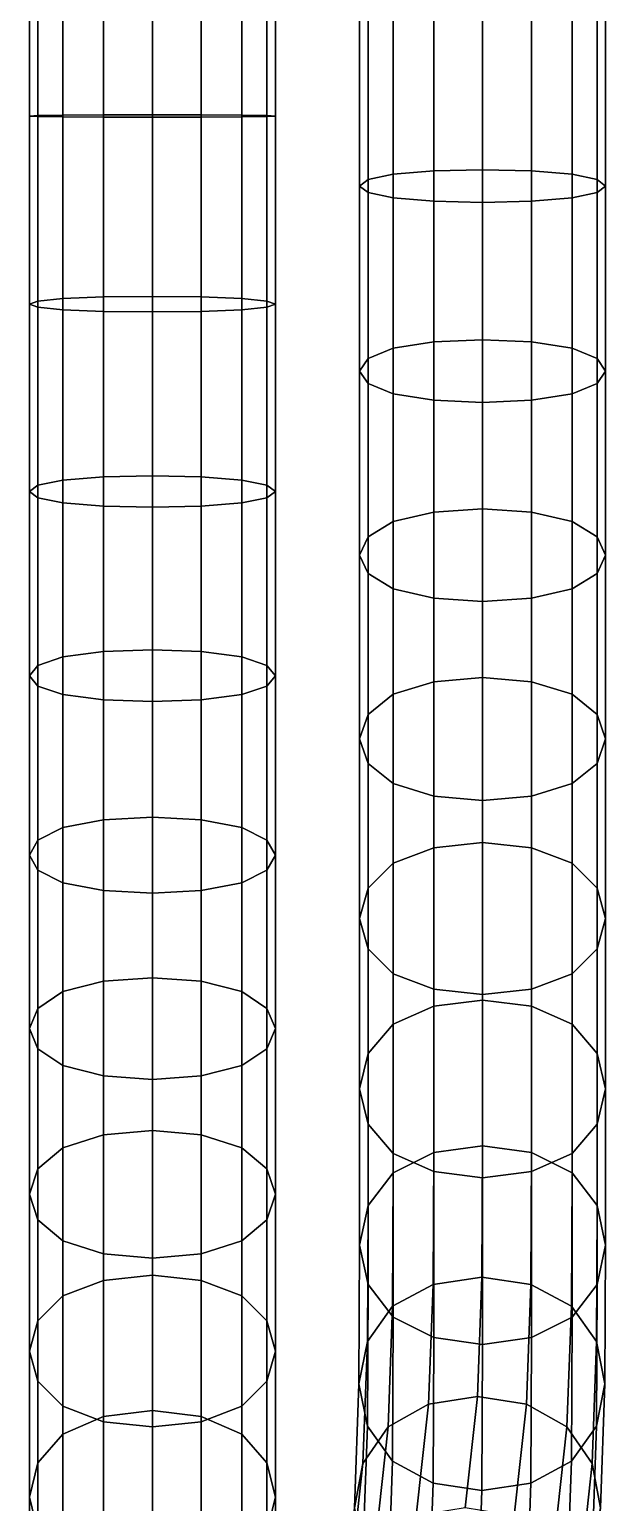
# Model space of a CAD drawing. Extents: x -69847 to 69397, y -182924 to 65597.
# Drawn here: x -3713 to 6756, y 12077 to 38837 of the extents above; entities that cross this region are included whole.
import ezdxf

# ---------------------------------------------------------------- set-up
doc = ezdxf.new("R2010")
doc.units = 0

msp = doc.modelspace()

# ---------------------------------------------------------------- linework, layer by layer
for points in [[(-3560.828125, 37255.003906, 46507.363281), (-3713.171875, 37264.28125, 45635.171875), (-3713.171875, 40650.074219, 45577.089844), (-3560.828125, 40684.742188, 46447.65625)], [(-3103.796875, 37247.316406, 47230.039063), (-3560.828125, 37255.003906, 46507.363281), (-3560.828125, 40684.742188, 46447.65625), (-3103.796875, 40713.464844, 47168.984375)], [(-2367.46875, 37242.546875, 47678.59375), (-3103.796875, 37247.316406, 47230.039063), (-3103.796875, 40713.464844, 47168.984375), (-2367.46875, 40731.292969, 47616.707031)], [(-1478.796875, 37240.957031, 47828.113281), (-2367.46875, 37242.546875, 47678.59375), (-2367.46875, 40731.292969, 47616.707031), (-1478.796875, 40737.234375, 47765.945313)], [(-590.125, 37242.546875, 47678.59375), (-1478.796875, 37240.957031, 47828.113281), (-1478.796875, 40737.234375, 47765.945313), (-590.125, 40731.292969, 47616.707031)], [(146.203125, 37247.316406, 47230.039063), (-590.125, 37242.546875, 47678.59375), (-590.125, 40731.292969, 47616.707031), (146.203125, 40713.464844, 47168.984375)], [(603.234375, 40684.742188, 46447.65625), (603.234375, 37255.003906, 46507.367188), (146.203125, 37247.316406, 47230.039063), (146.203125, 40713.464844, 47168.984375)], [(755.578125, 40650.078125, 45577.089844), (755.578125, 37264.28125, 45635.171875), (603.234375, 37255.003906, 46507.367188), (603.234375, 40684.742188, 46447.65625)], [(-3713.171875, 37264.28125, 45635.171875), (-3560.828125, 37273.558594, 44762.980469), (-3560.828125, 40615.410156, 44706.523438), (-3713.171875, 40650.074219, 45577.089844)], [(-3560.828125, 37273.558594, 44762.980469), (-3103.796875, 37281.242188, 44040.304688), (-3103.796875, 40586.691406, 43985.195313), (-3560.828125, 40615.410156, 44706.523438)], [(-3103.796875, 40586.691406, 43985.195313), (-3103.796875, 37281.242188, 44040.304688), (-2367.46875, 37286.015625, 43591.75), (-2367.46875, 40568.863281, 43537.472656)], [(-2367.46875, 40568.863281, 43537.472656), (-2367.46875, 37286.015625, 43591.75), (-1478.796875, 37287.605469, 43442.230469), (-1478.796875, 40562.917969, 43388.234375)], [(-1478.796875, 40562.917969, 43388.234375), (-1478.796875, 37287.605469, 43442.230469), (-590.125, 37286.015625, 43591.75), (-590.125, 40568.863281, 43537.472656)], [(-590.125, 40568.863281, 43537.472656), (-590.125, 37286.015625, 43591.75), (146.203125, 37281.242188, 44040.304688), (146.203125, 40586.691406, 43985.195313)], [(146.203125, 40586.691406, 43985.195313), (146.203125, 37281.242188, 44040.304688), (603.234375, 37273.558594, 44762.980469), (603.234375, 40615.414063, 44706.523438)], [(603.234375, 40615.414063, 44706.523438), (603.234375, 37273.558594, 44762.980469), (755.578125, 37264.28125, 45635.171875), (755.578125, 40650.078125, 45577.089844)], [(2286.828125, 35991.121094, 257.730133), (2286.828125, 39395.015625, 487.006866), (2439.171875, 39401.644531, 1323.910645), (2439.171875, 36108.417969, 1088.233276)], [(2439.171875, 35873.828125, -572.772949), (2439.171875, 39388.386719, -349.896881), (2286.828125, 39395.015625, 487.006866), (2286.828125, 35991.121094, 257.730133)], [(2439.171875, 36108.417969, 1088.233276), (2439.171875, 39401.644531, 1323.910645), (2896.203125, 39407.136719, 2017.345215), (2896.203125, 36205.601563, 1776.364502)], [(2896.203125, 35776.640625, -1260.904175), (2896.203125, 39382.890625, -1043.331421), (2439.171875, 39388.386719, -349.896881), (2439.171875, 35873.828125, -572.772949)], [(2896.203125, 36205.601563, 1776.364502), (2896.203125, 39407.136719, 2017.345215), (3632.53125, 39410.546875, 2447.75293), (3632.53125, 36265.925781, 2203.480469)], [(3632.53125, 39379.484375, -1473.739136), (2896.203125, 39382.890625, -1043.331421), (2896.203125, 35776.640625, -1260.904175), (3632.53125, 35716.320313, -1688.02002)], [(3632.53125, 36265.925781, 2203.480469), (3632.53125, 39410.546875, 2447.75293), (4521.203125, 39411.683594, 2591.222168), (4521.203125, 36286.03125, 2345.852295)], [(4521.203125, 39378.347656, -1617.208374), (3632.53125, 39379.484375, -1473.739136), (3632.53125, 35716.320313, -1688.02002), (4521.203125, 35696.210938, -1830.39209)], [(4521.203125, 36286.03125, 2345.852295), (4521.203125, 39411.683594, 2591.222168), (5409.875, 39410.546875, 2447.75293), (5409.875, 36265.925781, 2203.480469)], [(5409.875, 39379.484375, -1473.739136), (4521.203125, 39378.347656, -1617.208374), (4521.203125, 35696.210938, -1830.39209), (5409.875, 35716.320313, -1688.02002)], [(5409.875, 36265.925781, 2203.480469), (5409.875, 39410.546875, 2447.75293), (6146.203125, 39407.136719, 2017.345215), (6146.203125, 36205.601563, 1776.364502)], [(6146.203125, 39382.890625, -1043.331421), (5409.875, 39379.484375, -1473.739136), (5409.875, 35716.320313, -1688.02002), (6146.203125, 35776.640625, -1260.904175)], [(6146.203125, 39407.136719, 2017.345215), (6603.234375, 39401.644531, 1323.910645), (6603.234375, 36108.417969, 1088.233276), (6146.203125, 36205.601563, 1776.364502)], [(6603.234375, 39388.386719, -349.896881), (6146.203125, 39382.890625, -1043.331421), (6146.203125, 35776.640625, -1260.904175), (6603.234375, 35873.828125, -572.772949)], [(6603.234375, 39401.644531, 1323.910645), (6755.578125, 39395.015625, 487.006897), (6755.578125, 35991.121094, 257.730164), (6603.234375, 36108.417969, 1088.233276)], [(6755.578125, 39395.015625, 487.006897), (6603.234375, 39388.386719, -349.896881), (6603.234375, 35873.828125, -572.772949), (6755.578125, 35991.121094, 257.730164)], [(-3713.171875, 33846.628906, 45292.460938), (-3560.828125, 33902.289063, 44425.746094), (-3560.828125, 37273.558594, 44762.980469), (-3713.171875, 37264.28125, 45635.171875)], [(-3560.828125, 33790.972656, 46159.171875), (-3713.171875, 33846.628906, 45292.460938), (-3713.171875, 37264.28125, 45635.171875), (-3560.828125, 37255.003906, 46507.363281)], [(-3560.828125, 33902.289063, 44425.746094), (-3103.796875, 33948.40625, 43707.613281), (-3103.796875, 37281.242188, 44040.304688), (-3560.828125, 37273.558594, 44762.980469)], [(-3103.796875, 33744.855469, 46877.308594), (-3560.828125, 33790.972656, 46159.171875), (-3560.828125, 37255.003906, 46507.363281), (-3103.796875, 37247.316406, 47230.039063)], [(-3103.796875, 37281.242188, 44040.304688), (-3103.796875, 33948.40625, 43707.613281), (-2367.46875, 33977.03125, 43261.878906), (-2367.46875, 37286.015625, 43591.75)], [(-2367.46875, 33716.230469, 47323.046875), (-3103.796875, 33744.855469, 46877.308594), (-3103.796875, 37247.316406, 47230.039063), (-2367.46875, 37242.546875, 47678.59375)], [(-2367.46875, 37286.015625, 43591.75), (-2367.46875, 33977.03125, 43261.878906), (-1478.796875, 33986.570313, 43113.296875), (-1478.796875, 37287.605469, 43442.230469)], [(-1478.796875, 33706.6875, 47471.625), (-2367.46875, 33716.230469, 47323.046875), (-2367.46875, 37242.546875, 47678.59375), (-1478.796875, 37240.957031, 47828.113281)], [(-1478.796875, 37287.605469, 43442.230469), (-1478.796875, 33986.570313, 43113.296875), (-590.125, 33977.03125, 43261.878906), (-590.125, 37286.015625, 43591.75)], [(-590.125, 33716.230469, 47323.046875), (-1478.796875, 33706.6875, 47471.625), (-1478.796875, 37240.957031, 47828.113281), (-590.125, 37242.546875, 47678.59375)], [(-590.125, 37286.015625, 43591.75), (-590.125, 33977.03125, 43261.878906), (146.203125, 33948.40625, 43707.617188), (146.203125, 37281.242188, 44040.304688)], [(146.203125, 33744.851563, 46877.3125), (-590.125, 33716.230469, 47323.046875), (-590.125, 37242.546875, 47678.59375), (146.203125, 37247.316406, 47230.039063)], [(146.203125, 37281.242188, 44040.304688), (146.203125, 33948.40625, 43707.617188), (603.234375, 33902.289063, 44425.75), (603.234375, 37273.558594, 44762.980469)], [(603.234375, 37255.003906, 46507.367188), (603.234375, 33790.96875, 46159.175781), (146.203125, 33744.851563, 46877.3125), (146.203125, 37247.316406, 47230.039063)], [(603.234375, 37273.558594, 44762.980469), (603.234375, 33902.289063, 44425.75), (755.578125, 33846.628906, 45292.464844), (755.578125, 37264.28125, 45635.171875)], [(755.578125, 37264.28125, 45635.171875), (755.578125, 33846.628906, 45292.464844), (603.234375, 33790.96875, 46159.175781), (603.234375, 37255.003906, 46507.367188)], [(2439.171875, 32857.195313, 1304.912598), (2439.171875, 36108.417969, 1088.233276), (2896.203125, 36205.601563, 1776.364502), (2896.203125, 33044.402344, 1970.715576)], [(2896.203125, 33044.402344, 1970.715576), (2896.203125, 36205.601563, 1776.364502), (3632.53125, 36265.925781, 2203.480469), (3632.53125, 33160.59375, 2383.972656)], [(3632.53125, 33160.59375, 2383.972656), (3632.53125, 36265.925781, 2203.480469), (4521.203125, 36286.03125, 2345.852295), (4521.203125, 33199.328125, 2521.725098)], [(4521.203125, 33199.328125, 2521.725098), (4521.203125, 36286.03125, 2345.852295), (5409.875, 36265.925781, 2203.480469), (5409.875, 33160.59375, 2383.972656)], [(5409.875, 33160.59375, 2383.972656), (5409.875, 36265.925781, 2203.480469), (6146.203125, 36205.601563, 1776.364502), (6146.203125, 33044.402344, 1970.715576)], [(6146.203125, 36205.601563, 1776.364502), (6603.234375, 36108.417969, 1088.233276), (6603.234375, 32857.199219, 1304.912598), (6146.203125, 33044.402344, 1970.715576)], [(2286.828125, 32631.261719, 501.357239), (2286.828125, 35991.121094, 257.730133), (2439.171875, 36108.417969, 1088.233276), (2439.171875, 32857.195313, 1304.912598)], [(2439.171875, 32405.328125, -302.19809), (2439.171875, 35873.828125, -572.772949), (2286.828125, 35991.121094, 257.730133), (2286.828125, 32631.261719, 501.357239)], [(2896.203125, 32218.125, -968.001099), (2896.203125, 35776.640625, -1260.904175), (2439.171875, 35873.828125, -572.772949), (2439.171875, 32405.328125, -302.19809)], [(6603.234375, 35873.828125, -572.772949), (6146.203125, 35776.640625, -1260.904175), (6146.203125, 32218.125, -968.001099), (6603.234375, 32405.328125, -302.19809)], [(6603.234375, 36108.417969, 1088.233276), (6755.578125, 35991.121094, 257.730164), (6755.578125, 32631.265625, 501.357239), (6603.234375, 32857.199219, 1304.912598)], [(6755.578125, 35991.121094, 257.730164), (6603.234375, 35873.828125, -572.772949), (6603.234375, 32405.328125, -302.19809), (6755.578125, 32631.265625, 501.357239)], [(3632.53125, 35716.320313, -1688.02002), (2896.203125, 35776.640625, -1260.904175), (2896.203125, 32218.125, -968.001099), (3632.53125, 32101.933594, -1381.258179)], [(4521.203125, 35696.210938, -1830.39209), (3632.53125, 35716.320313, -1688.02002), (3632.53125, 32101.933594, -1381.258179), (4521.203125, 32063.199219, -1519.010498)], [(5409.875, 35716.320313, -1688.02002), (4521.203125, 35696.210938, -1830.39209), (4521.203125, 32063.199219, -1519.010498), (5409.875, 32101.933594, -1381.258179)], [(6146.203125, 35776.640625, -1260.904175), (5409.875, 35716.320313, -1688.02002), (5409.875, 32101.933594, -1381.258179), (6146.203125, 32218.125, -968.001099)], [(-2367.46875, 33977.03125, 43261.878906), (-2367.46875, 30707.738281, 42475.636719), (-1478.796875, 30727.101563, 42329.347656), (-1478.796875, 33986.570313, 43113.296875)], [(-1478.796875, 33986.570313, 43113.296875), (-1478.796875, 30727.101563, 42329.347656), (-590.125, 30707.738281, 42475.636719), (-590.125, 33977.03125, 43261.878906)], [(-3713.171875, 30443.123047, 44474.90625), (-3560.828125, 30556.068359, 43621.558594), (-3560.828125, 33902.289063, 44425.746094), (-3713.171875, 33846.628906, 45292.460938)], [(-3560.828125, 30330.177734, 45328.253906), (-3713.171875, 30443.123047, 44474.90625), (-3713.171875, 33846.628906, 45292.460938), (-3560.828125, 33790.972656, 46159.171875)], [(-3560.828125, 30556.068359, 43621.558594), (-3103.796875, 30649.652344, 42914.5), (-3103.796875, 33948.40625, 43707.613281), (-3560.828125, 33902.289063, 44425.746094)], [(-3103.796875, 30236.59375, 46035.316406), (-3560.828125, 30330.177734, 45328.253906), (-3560.828125, 33790.972656, 46159.171875), (-3103.796875, 33744.855469, 46877.308594)], [(-3103.796875, 33948.40625, 43707.613281), (-3103.796875, 30649.652344, 42914.5), (-2367.46875, 30707.738281, 42475.636719), (-2367.46875, 33977.03125, 43261.878906)], [(-2367.46875, 30178.505859, 46474.183594), (-3103.796875, 30236.59375, 46035.316406), (-3103.796875, 33744.855469, 46877.308594), (-2367.46875, 33716.230469, 47323.046875)], [(-590.125, 33977.03125, 43261.878906), (-590.125, 30707.738281, 42475.636719), (146.203125, 30649.652344, 42914.5), (146.203125, 33948.40625, 43707.617188)], [(146.203125, 30236.591797, 46035.320313), (-590.125, 30178.505859, 46474.183594), (-590.125, 33716.230469, 47323.046875), (146.203125, 33744.851563, 46877.3125)], [(146.203125, 33948.40625, 43707.617188), (146.203125, 30649.652344, 42914.5), (603.234375, 30556.068359, 43621.5625), (603.234375, 33902.289063, 44425.75)], [(603.234375, 33790.96875, 46159.175781), (603.234375, 30330.175781, 45328.257813), (146.203125, 30236.591797, 46035.320313), (146.203125, 33744.851563, 46877.3125)], [(603.234375, 33902.289063, 44425.75), (603.234375, 30556.068359, 43621.5625), (755.578125, 30443.121094, 44474.910156), (755.578125, 33846.628906, 45292.464844)], [(755.578125, 33846.628906, 45292.464844), (755.578125, 30443.121094, 44474.910156), (603.234375, 30330.175781, 45328.257813), (603.234375, 33790.96875, 46159.175781)], [(-1478.796875, 30159.144531, 46620.472656), (-2367.46875, 30178.505859, 46474.183594), (-2367.46875, 33716.230469, 47323.046875), (-1478.796875, 33706.6875, 47471.625)], [(-590.125, 30178.505859, 46474.183594), (-1478.796875, 30159.144531, 46620.472656), (-1478.796875, 33706.6875, 47471.625), (-590.125, 33716.230469, 47323.046875)], [(3632.53125, 30070.541016, 2976.486328), (3632.53125, 33160.59375, 2383.972656), (4521.203125, 33199.328125, 2521.725098), (4521.203125, 30127.898438, 3105.94751)], [(4521.203125, 30127.898438, 3105.94751), (4521.203125, 33199.328125, 2521.725098), (5409.875, 33160.59375, 2383.972656), (5409.875, 30070.541016, 2976.486328)], [(2439.171875, 29621.242188, 1962.373047), (2439.171875, 32857.195313, 1304.912598), (2896.203125, 33044.402344, 1970.715576), (2896.203125, 29898.46875, 2588.102539)], [(2896.203125, 29898.46875, 2588.102539), (2896.203125, 33044.402344, 1970.715576), (3632.53125, 33160.59375, 2383.972656), (3632.53125, 30070.541016, 2976.486328)], [(5409.875, 30070.541016, 2976.486328), (5409.875, 33160.59375, 2383.972656), (6146.203125, 33044.402344, 1970.715576), (6146.203125, 29898.46875, 2588.102539)], [(6146.203125, 33044.402344, 1970.715576), (6603.234375, 32857.199219, 1304.912598), (6603.234375, 29621.242188, 1962.373047), (6146.203125, 29898.46875, 2588.102539)], [(2286.828125, 29286.65625, 1207.182373), (2286.828125, 32631.261719, 501.357239), (2439.171875, 32857.195313, 1304.912598), (2439.171875, 29621.242188, 1962.373047)], [(6603.234375, 32857.199219, 1304.912598), (6755.578125, 32631.265625, 501.357239), (6755.578125, 29286.65625, 1207.182373), (6603.234375, 29621.242188, 1962.373047)], [(2439.171875, 28952.070313, 451.991638), (2439.171875, 32405.328125, -302.19809), (2286.828125, 32631.261719, 501.357239), (2286.828125, 29286.65625, 1207.182373)], [(2896.203125, 28674.84375, -173.737762), (2896.203125, 32218.125, -968.001099), (2439.171875, 32405.328125, -302.19809), (2439.171875, 28952.070313, 451.991638)], [(6603.234375, 32405.328125, -302.19809), (6146.203125, 32218.125, -968.001099), (6146.203125, 28674.84375, -173.737762), (6603.234375, 28952.070313, 451.991638)], [(6755.578125, 32631.265625, 501.357239), (6603.234375, 32405.328125, -302.19809), (6603.234375, 28952.070313, 451.991638), (6755.578125, 29286.65625, 1207.182373)], [(3632.53125, 32101.933594, -1381.258179), (2896.203125, 32218.125, -968.001099), (2896.203125, 28674.84375, -173.737762), (3632.53125, 28502.771484, -562.121582)], [(6146.203125, 32218.125, -968.001099), (5409.875, 32101.933594, -1381.258179), (5409.875, 28502.771484, -562.121582), (6146.203125, 28674.84375, -173.737762)], [(4521.203125, 32063.199219, -1519.010498), (3632.53125, 32101.933594, -1381.258179), (3632.53125, 28502.771484, -562.121582), (4521.203125, 28445.414063, -691.582825)], [(5409.875, 32101.933594, -1381.258179), (4521.203125, 32063.199219, -1519.010498), (4521.203125, 28445.414063, -691.582825), (5409.875, 28502.771484, -562.121582)], [(-3713.171875, 30443.123047, 44474.90625), (-3713.171875, 27096.404297, 43140.5), (-3560.828125, 27283.515625, 42309.246094), (-3560.828125, 30556.068359, 43621.558594)], [(-3560.828125, 30556.068359, 43621.558594), (-3560.828125, 27283.515625, 42309.246094), (-3103.796875, 27438.550781, 41620.492188), (-3103.796875, 30649.652344, 42914.5)], [(-3103.796875, 30649.652344, 42914.5), (-3103.796875, 27438.550781, 41620.492188), (-2367.46875, 27534.78125, 41192.988281), (-2367.46875, 30707.738281, 42475.636719)], [(-2367.46875, 30707.738281, 42475.636719), (-2367.46875, 27534.78125, 41192.988281), (-1478.796875, 27566.857422, 41050.488281), (-1478.796875, 30727.101563, 42329.347656)], [(-1478.796875, 30727.101563, 42329.347656), (-1478.796875, 27566.857422, 41050.488281), (-590.125, 27534.78125, 41192.988281), (-590.125, 30707.738281, 42475.636719)], [(-590.125, 30707.738281, 42475.636719), (-590.125, 27534.78125, 41192.988281), (146.203125, 27438.550781, 41620.492188), (146.203125, 30649.652344, 42914.5)], [(146.203125, 27438.550781, 41620.492188), (603.234375, 27283.515625, 42309.246094), (603.234375, 30556.068359, 43621.5625), (146.203125, 30649.652344, 42914.5)], [(603.234375, 27283.515625, 42309.246094), (755.578125, 27096.402344, 43140.503906), (755.578125, 30443.121094, 44474.910156), (603.234375, 30556.068359, 43621.5625)], [(-3560.828125, 30330.177734, 45328.253906), (-3560.828125, 26909.291016, 43971.757813), (-3713.171875, 27096.404297, 43140.5), (-3713.171875, 30443.123047, 44474.90625)], [(-3103.796875, 30236.59375, 46035.316406), (-3103.796875, 26754.255859, 44660.511719), (-3560.828125, 26909.291016, 43971.757813), (-3560.828125, 30330.177734, 45328.253906)], [(603.234375, 26909.291016, 43971.757813), (146.203125, 26754.253906, 44660.515625), (146.203125, 30236.591797, 46035.320313), (603.234375, 30330.175781, 45328.257813)], [(755.578125, 27096.402344, 43140.503906), (603.234375, 26909.291016, 43971.757813), (603.234375, 30330.175781, 45328.257813), (755.578125, 30443.121094, 44474.910156)], [(-2367.46875, 26658.027344, 45088.019531), (-3103.796875, 26754.255859, 44660.511719), (-3103.796875, 30236.59375, 46035.316406), (-2367.46875, 30178.505859, 46474.183594)], [(-1478.796875, 26625.949219, 45230.519531), (-2367.46875, 26658.027344, 45088.019531), (-2367.46875, 30178.505859, 46474.183594), (-1478.796875, 30159.144531, 46620.472656)], [(-590.125, 26658.025391, 45088.019531), (-1478.796875, 26625.949219, 45230.519531), (-1478.796875, 30159.144531, 46620.472656), (-590.125, 30178.505859, 46474.183594)], [(146.203125, 26754.253906, 44660.515625), (-590.125, 26658.025391, 45088.019531), (-590.125, 30178.505859, 46474.183594), (146.203125, 30236.591797, 46035.320313)], [(2896.203125, 26759.929688, 3619.602539), (2896.203125, 29898.46875, 2588.102539), (3632.53125, 30070.541016, 2976.486328), (3632.53125, 26988.189453, 3972.550293)], [(3632.53125, 26988.189453, 3972.550293), (3632.53125, 30070.541016, 2976.486328), (4521.203125, 30127.898438, 3105.94751), (4521.203125, 27064.275391, 4090.199707)], [(4521.203125, 27064.275391, 4090.199707), (4521.203125, 30127.898438, 3105.94751), (5409.875, 30070.541016, 2976.486328), (5409.875, 26988.189453, 3972.550293)], [(5409.875, 26988.189453, 3972.550293), (5409.875, 30070.541016, 2976.486328), (6146.203125, 29898.46875, 2588.102539), (6146.203125, 26759.929688, 3619.602539)], [(2439.171875, 26392.177734, 3050.964111), (2439.171875, 29621.242188, 1962.373047), (2896.203125, 29898.46875, 2588.102539), (2896.203125, 26759.929688, 3619.602539)], [(6146.203125, 29898.46875, 2588.102539), (6603.234375, 29621.242188, 1962.373047), (6603.234375, 26392.177734, 3050.964111), (6146.203125, 26759.929688, 3619.602539)], [(2286.828125, 25948.341797, 2364.676514), (2286.828125, 29286.65625, 1207.182373), (2439.171875, 29621.242188, 1962.373047), (2439.171875, 26392.177734, 3050.964111)], [(6603.234375, 29621.242188, 1962.373047), (6755.578125, 29286.65625, 1207.182373), (6755.578125, 25948.341797, 2364.676514), (6603.234375, 26392.177734, 3050.964111)], [(2439.171875, 25504.503906, 1678.389038), (2439.171875, 28952.070313, 451.991638), (2286.828125, 29286.65625, 1207.182373), (2286.828125, 25948.341797, 2364.676514)], [(6755.578125, 29286.65625, 1207.182373), (6603.234375, 28952.070313, 451.991638), (6603.234375, 25504.503906, 1678.389038), (6755.578125, 25948.341797, 2364.676514)], [(2896.203125, 25136.753906, 1109.750732), (2896.203125, 28674.84375, -173.737762), (2439.171875, 28952.070313, 451.991638), (2439.171875, 25504.503906, 1678.389038)], [(6603.234375, 28952.070313, 451.991638), (6146.203125, 28674.84375, -173.737762), (6146.203125, 25136.753906, 1109.750732), (6603.234375, 25504.503906, 1678.389038)], [(3632.53125, 28502.771484, -562.121582), (2896.203125, 28674.84375, -173.737762), (2896.203125, 25136.753906, 1109.750732), (3632.53125, 24908.494141, 756.802795)], [(6146.203125, 28674.84375, -173.737762), (5409.875, 28502.771484, -562.121582), (5409.875, 24908.494141, 756.802795), (6146.203125, 25136.753906, 1109.750732)], [(4521.203125, 28445.414063, -691.582825), (3632.53125, 28502.771484, -562.121582), (3632.53125, 24908.494141, 756.802795), (4521.203125, 24832.408203, 639.153503)], [(5409.875, 28502.771484, -562.121582), (4521.203125, 28445.414063, -691.582825), (4521.203125, 24832.408203, 639.153503), (5409.875, 24908.494141, 756.802795)], [(-2367.46875, 27534.78125, 41192.988281), (-2367.46875, 24478.005859, 39502.632813), (-1478.796875, 24525.003906, 39365.601563), (-1478.796875, 27566.857422, 41050.488281)], [(-1478.796875, 27566.857422, 41050.488281), (-1478.796875, 24525.003906, 39365.601563), (-590.125, 24478.005859, 39502.632813), (-590.125, 27534.78125, 41192.988281)], [(-3560.828125, 27283.515625, 42309.246094), (-3560.828125, 24109.861328, 40576.042969), (-3103.796875, 24337.015625, 39913.726563), (-3103.796875, 27438.550781, 41620.492188)], [(-3103.796875, 27438.550781, 41620.492188), (-3103.796875, 24337.015625, 39913.726563), (-2367.46875, 24478.005859, 39502.632813), (-2367.46875, 27534.78125, 41192.988281)], [(-590.125, 27534.78125, 41192.988281), (-590.125, 24478.005859, 39502.632813), (146.203125, 24337.015625, 39913.726563), (146.203125, 27438.550781, 41620.492188)], [(146.203125, 24337.015625, 39913.726563), (603.234375, 24109.861328, 40576.046875), (603.234375, 27283.515625, 42309.246094), (146.203125, 27438.550781, 41620.492188)], [(-3713.171875, 27096.404297, 43140.5), (-3713.171875, 23835.710938, 41375.394531), (-3560.828125, 24109.861328, 40576.042969), (-3560.828125, 27283.515625, 42309.246094)], [(-3560.828125, 26909.291016, 43971.757813), (-3560.828125, 23561.560547, 42174.746094), (-3713.171875, 23835.710938, 41375.394531), (-3713.171875, 27096.404297, 43140.5)], [(603.234375, 24109.861328, 40576.046875), (755.578125, 23835.710938, 41375.394531), (755.578125, 27096.402344, 43140.503906), (603.234375, 27283.515625, 42309.246094)], [(755.578125, 23835.710938, 41375.394531), (603.234375, 23561.558594, 42174.746094), (603.234375, 26909.291016, 43971.757813), (755.578125, 27096.402344, 43140.503906)], [(3632.53125, 23971.732422, 5380.785156), (3632.53125, 26988.189453, 3972.550293), (4521.203125, 27064.275391, 4090.199707), (4521.203125, 24065.761719, 5484.450684)], [(4521.203125, 24065.761719, 5484.450684), (4521.203125, 27064.275391, 4090.199707), (5409.875, 26988.189453, 3972.550293), (5409.875, 23971.732422, 5380.785156)], [(-3103.796875, 26754.255859, 44660.511719), (-3103.796875, 23334.40625, 42837.0625), (-3560.828125, 23561.560547, 42174.746094), (-3560.828125, 26909.291016, 43971.757813)], [(603.234375, 23561.558594, 42174.746094), (146.203125, 23334.40625, 42837.0625), (146.203125, 26754.253906, 44660.515625), (603.234375, 26909.291016, 43971.757813)], [(2896.203125, 23689.646484, 5069.787598), (2896.203125, 26759.929688, 3619.602539), (3632.53125, 26988.189453, 3972.550293), (3632.53125, 23971.732422, 5380.785156)], [(5409.875, 23971.732422, 5380.785156), (5409.875, 26988.189453, 3972.550293), (6146.203125, 26759.929688, 3619.602539), (6146.203125, 23689.646484, 5069.787598)], [(-2367.46875, 23193.414063, 43248.160156), (-3103.796875, 23334.40625, 42837.0625), (-3103.796875, 26754.255859, 44660.511719), (-2367.46875, 26658.027344, 45088.019531)], [(-1478.796875, 23146.417969, 43385.191406), (-2367.46875, 23193.414063, 43248.160156), (-2367.46875, 26658.027344, 45088.019531), (-1478.796875, 26625.949219, 45230.519531)], [(-590.125, 23193.414063, 43248.160156), (-1478.796875, 23146.417969, 43385.191406), (-1478.796875, 26625.949219, 45230.519531), (-590.125, 26658.025391, 45088.019531)], [(146.203125, 23334.40625, 42837.0625), (-590.125, 23193.414063, 43248.160156), (-590.125, 26658.025391, 45088.019531), (146.203125, 26754.253906, 44660.515625)], [(2439.171875, 23235.175781, 4568.736328), (2439.171875, 26392.177734, 3050.964111), (2896.203125, 26759.929688, 3619.602539), (2896.203125, 23689.646484, 5069.787598)], [(6146.203125, 26759.929688, 3619.602539), (6603.234375, 26392.177734, 3050.964111), (6603.234375, 23235.175781, 4568.736328), (6146.203125, 23689.646484, 5069.787598)], [(2286.828125, 22686.675781, 3964.019287), (2286.828125, 25948.341797, 2364.676514), (2439.171875, 26392.177734, 3050.964111), (2439.171875, 23235.175781, 4568.736328)], [(6603.234375, 26392.177734, 3050.964111), (6755.578125, 25948.341797, 2364.676514), (6755.578125, 22686.675781, 3964.019287), (6603.234375, 23235.175781, 4568.736328)], [(2439.171875, 22138.175781, 3359.302246), (2439.171875, 25504.503906, 1678.389038), (2286.828125, 25948.341797, 2364.676514), (2286.828125, 22686.675781, 3964.019287)], [(6755.578125, 25948.341797, 2364.676514), (6603.234375, 25504.503906, 1678.389038), (6603.234375, 22138.175781, 3359.302246), (6755.578125, 22686.675781, 3964.019287)], [(2896.203125, 21683.705078, 2858.250732), (2896.203125, 25136.753906, 1109.750732), (2439.171875, 25504.503906, 1678.389038), (2439.171875, 22138.175781, 3359.302246)], [(6603.234375, 25504.503906, 1678.389038), (6146.203125, 25136.753906, 1109.750732), (6146.203125, 21683.705078, 2858.250732), (6603.234375, 22138.175781, 3359.302246)], [(3632.53125, 24908.494141, 756.802795), (2896.203125, 25136.753906, 1109.750732), (2896.203125, 21683.705078, 2858.250732), (3632.53125, 21401.619141, 2547.253418)], [(4521.203125, 24832.408203, 639.153503), (3632.53125, 24908.494141, 756.802795), (3632.53125, 21401.619141, 2547.253418), (4521.203125, 21307.591797, 2443.587646)], [(5409.875, 24908.494141, 756.802795), (4521.203125, 24832.408203, 639.153503), (4521.203125, 21307.591797, 2443.587646), (5409.875, 21401.619141, 2547.253418)], [(6146.203125, 25136.753906, 1109.750732), (5409.875, 24908.494141, 756.802795), (5409.875, 21401.619141, 2547.253418), (6146.203125, 21683.705078, 2858.250732)], [(-3103.796875, 24337.015625, 39913.726563), (-3103.796875, 21359.042969, 37914.496094), (-2367.46875, 21548.072266, 37525.449219), (-2367.46875, 24478.005859, 39502.632813)], [(-2367.46875, 24478.005859, 39502.632813), (-2367.46875, 21548.072266, 37525.449219), (-1478.796875, 21611.082031, 37395.765625), (-1478.796875, 24525.003906, 39365.601563)], [(-1478.796875, 24525.003906, 39365.601563), (-1478.796875, 21611.082031, 37395.765625), (-590.125, 21548.072266, 37525.449219), (-590.125, 24478.005859, 39502.632813)], [(-590.125, 24478.005859, 39502.632813), (-590.125, 21548.072266, 37525.449219), (146.203125, 21359.042969, 37914.496094), (146.203125, 24337.015625, 39913.726563)], [(-3713.171875, 23835.710938, 41375.394531), (-3713.171875, 20686.931641, 39297.777344), (-3560.828125, 21054.492188, 38541.296875), (-3560.828125, 24109.861328, 40576.042969)], [(-3560.828125, 24109.861328, 40576.042969), (-3560.828125, 21054.492188, 38541.296875), (-3103.796875, 21359.042969, 37914.496094), (-3103.796875, 24337.015625, 39913.726563)], [(146.203125, 21359.042969, 37914.496094), (603.234375, 21054.492188, 38541.296875), (603.234375, 24109.861328, 40576.046875), (146.203125, 24337.015625, 39913.726563)], [(603.234375, 21054.492188, 38541.296875), (755.578125, 20686.929688, 39297.78125), (755.578125, 23835.710938, 41375.394531), (603.234375, 24109.861328, 40576.046875)], [(-3560.828125, 23561.560547, 42174.746094), (-3560.828125, 20319.369141, 40054.261719), (-3713.171875, 20686.931641, 39297.777344), (-3713.171875, 23835.710938, 41375.394531)], [(755.578125, 20686.929688, 39297.78125), (603.234375, 20319.369141, 40054.261719), (603.234375, 23561.558594, 42174.746094), (755.578125, 23835.710938, 41375.394531)], [(2896.203125, 20765.669922, 6946.603516), (2896.203125, 23689.646484, 5069.787598), (3632.53125, 23971.732422, 5380.785156), (3632.53125, 21095.808594, 7214.083008)], [(3632.53125, 21095.808594, 7214.083008), (3632.53125, 23971.732422, 5380.785156), (4521.203125, 24065.761719, 5484.450684), (4521.203125, 21205.855469, 7303.242676)], [(4521.203125, 21205.855469, 7303.242676), (4521.203125, 24065.761719, 5484.450684), (5409.875, 23971.732422, 5380.785156), (5409.875, 21095.808594, 7214.083008)], [(5409.875, 21095.808594, 7214.083008), (5409.875, 23971.732422, 5380.785156), (6146.203125, 23689.646484, 5069.787598), (6146.203125, 20765.671875, 6946.603516)], [(-3103.796875, 23334.40625, 42837.0625), (-3103.796875, 20014.818359, 40681.0625), (-3560.828125, 20319.369141, 40054.261719), (-3560.828125, 23561.560547, 42174.746094)], [(603.234375, 20319.369141, 40054.261719), (146.203125, 20014.818359, 40681.0625), (146.203125, 23334.40625, 42837.0625), (603.234375, 23561.558594, 42174.746094)], [(2439.171875, 20233.78125, 6515.665039), (2439.171875, 23235.175781, 4568.736328), (2896.203125, 23689.646484, 5069.787598), (2896.203125, 20765.669922, 6946.603516)], [(6146.203125, 23689.646484, 5069.787598), (6603.234375, 23235.175781, 4568.736328), (6603.234375, 20233.78125, 6515.665039), (6146.203125, 20765.671875, 6946.603516)], [(-2367.46875, 19825.789063, 41070.109375), (-3103.796875, 20014.818359, 40681.0625), (-3103.796875, 23334.40625, 42837.0625), (-2367.46875, 23193.414063, 43248.160156)], [(146.203125, 20014.818359, 40681.0625), (-590.125, 19825.789063, 41070.109375), (-590.125, 23193.414063, 43248.160156), (146.203125, 23334.40625, 42837.0625)], [(-1478.796875, 19762.777344, 41199.792969), (-2367.46875, 19825.789063, 41070.109375), (-2367.46875, 23193.414063, 43248.160156), (-1478.796875, 23146.417969, 43385.191406)], [(-590.125, 19825.789063, 41070.109375), (-1478.796875, 19762.777344, 41199.792969), (-1478.796875, 23146.417969, 43385.191406), (-590.125, 23193.414063, 43248.160156)], [(2286.828125, 19591.845703, 5995.566406), (2286.828125, 22686.675781, 3964.019287), (2439.171875, 23235.175781, 4568.736328), (2439.171875, 20233.78125, 6515.665039)], [(6603.234375, 23235.175781, 4568.736328), (6755.578125, 22686.675781, 3964.019287), (6755.578125, 19591.845703, 5995.566406), (6603.234375, 20233.78125, 6515.665039)], [(2439.171875, 18949.910156, 5475.468262), (2439.171875, 22138.175781, 3359.302246), (2286.828125, 22686.675781, 3964.019287), (2286.828125, 19591.845703, 5995.566406)], [(6755.578125, 22686.675781, 3964.019287), (6603.234375, 22138.175781, 3359.302246), (6603.234375, 18949.910156, 5475.468262), (6755.578125, 19591.845703, 5995.566406)], [(2896.203125, 18418.021484, 5044.529297), (2896.203125, 21683.705078, 2858.250732), (2439.171875, 22138.175781, 3359.302246), (2439.171875, 18949.910156, 5475.468262)], [(6603.234375, 22138.175781, 3359.302246), (6146.203125, 21683.705078, 2858.250732), (6146.203125, 18418.021484, 5044.529297), (6603.234375, 18949.910156, 5475.468262)], [(3632.53125, 21401.619141, 2547.253418), (2896.203125, 21683.705078, 2858.250732), (2896.203125, 18418.021484, 5044.529297), (3632.53125, 18087.882813, 4777.050293)], [(6146.203125, 21683.705078, 2858.250732), (5409.875, 21401.619141, 2547.253418), (5409.875, 18087.882813, 4777.050293), (6146.203125, 18418.021484, 5044.529297)], [(-3103.796875, 21359.042969, 37914.496094), (-3103.796875, 18518.632813, 35743.089844), (-2367.46875, 18755.636719, 35382.316406), (-2367.46875, 21548.072266, 37525.449219)], [(-2367.46875, 21548.072266, 37525.449219), (-2367.46875, 18755.636719, 35382.316406), (-1478.796875, 18834.636719, 35262.058594), (-1478.796875, 21611.082031, 37395.765625)], [(-1478.796875, 21611.082031, 37395.765625), (-1478.796875, 18834.636719, 35262.058594), (-590.125, 18755.636719, 35382.316406), (-590.125, 21548.072266, 37525.449219)], [(-590.125, 21548.072266, 37525.449219), (-590.125, 18755.636719, 35382.316406), (146.203125, 18518.632813, 35743.09375), (146.203125, 21359.042969, 37914.496094)], [(-3560.828125, 21054.492188, 38541.296875), (-3560.828125, 18136.792969, 36324.339844), (-3103.796875, 18518.632813, 35743.089844), (-3103.796875, 21359.042969, 37914.496094)], [(146.203125, 18518.632813, 35743.09375), (603.234375, 18136.792969, 36324.339844), (603.234375, 21054.492188, 38541.296875), (146.203125, 21359.042969, 37914.496094)], [(4521.203125, 21307.591797, 2443.587646), (3632.53125, 21401.619141, 2547.253418), (3632.53125, 18087.882813, 4777.050293), (4521.203125, 17977.835938, 4687.890625)], [(3632.53125, 18435.052734, 9485.335938), (3632.53125, 21095.808594, 7214.083008), (4521.203125, 21205.855469, 7303.242676), (4521.203125, 18558.054688, 9561.116211)], [(5409.875, 21401.619141, 2547.253418), (4521.203125, 21307.591797, 2443.587646), (4521.203125, 17977.835938, 4687.890625), (5409.875, 18087.882813, 4777.050293)], [(4521.203125, 18558.054688, 9561.116211), (4521.203125, 21205.855469, 7303.242676), (5409.875, 21095.808594, 7214.083008), (5409.875, 18435.054688, 9485.335938)], [(-3713.171875, 20686.931641, 39297.777344), (-3713.171875, 17675.951172, 37025.847656), (-3560.828125, 18136.792969, 36324.339844), (-3560.828125, 21054.492188, 38541.296875)], [(603.234375, 18136.792969, 36324.339844), (755.578125, 17675.951172, 37025.847656), (755.578125, 20686.929688, 39297.78125), (603.234375, 21054.492188, 38541.296875)], [(2896.203125, 18066.048828, 9257.996094), (2896.203125, 20765.669922, 6946.603516), (3632.53125, 21095.808594, 7214.083008), (3632.53125, 18435.052734, 9485.335938)], [(5409.875, 18435.054688, 9485.335938), (5409.875, 21095.808594, 7214.083008), (6146.203125, 20765.671875, 6946.603516), (6146.203125, 18066.050781, 9257.996094)], [(-3560.828125, 20319.369141, 40054.261719), (-3560.828125, 17215.109375, 37727.355469), (-3713.171875, 17675.951172, 37025.847656), (-3713.171875, 20686.931641, 39297.777344)], [(755.578125, 17675.951172, 37025.847656), (603.234375, 17215.109375, 37727.355469), (603.234375, 20319.369141, 40054.261719), (755.578125, 20686.929688, 39297.78125)], [(2439.171875, 17471.541016, 8891.725586), (2439.171875, 20233.78125, 6515.665039), (2896.203125, 20765.669922, 6946.603516), (2896.203125, 18066.048828, 9257.996094)], [(6146.203125, 20765.671875, 6946.603516), (6603.234375, 20233.78125, 6515.665039), (6603.234375, 17471.542969, 8891.725586), (6146.203125, 18066.050781, 9257.996094)], [(-3103.796875, 20014.818359, 40681.0625), (-3103.796875, 16833.267578, 38308.601563), (-3560.828125, 17215.109375, 37727.355469), (-3560.828125, 20319.369141, 40054.261719)], [(603.234375, 17215.109375, 37727.355469), (146.203125, 16833.267578, 38308.601563), (146.203125, 20014.818359, 40681.0625), (603.234375, 20319.369141, 40054.261719)], [(2286.828125, 16754.033203, 8449.674805), (2286.828125, 19591.845703, 5995.566406), (2439.171875, 20233.78125, 6515.665039), (2439.171875, 17471.541016, 8891.725586)], [(6603.234375, 20233.78125, 6515.665039), (6755.578125, 19591.845703, 5995.566406), (6755.578125, 16754.035156, 8449.674805), (6603.234375, 17471.542969, 8891.725586)], [(-2367.46875, 16596.263672, 38669.375), (-3103.796875, 16833.267578, 38308.601563), (-3103.796875, 20014.818359, 40681.0625), (-2367.46875, 19825.789063, 41070.109375)], [(-1478.796875, 16517.263672, 38789.632813), (-2367.46875, 16596.263672, 38669.375), (-2367.46875, 19825.789063, 41070.109375), (-1478.796875, 19762.777344, 41199.792969)], [(-590.125, 16596.263672, 38669.375), (-1478.796875, 16517.263672, 38789.632813), (-1478.796875, 19762.777344, 41199.792969), (-590.125, 19825.789063, 41070.109375)], [(146.203125, 16833.267578, 38308.601563), (-590.125, 16596.263672, 38669.375), (-590.125, 19825.789063, 41070.109375), (146.203125, 20014.818359, 40681.0625)], [(2439.171875, 16036.525391, 8007.624023), (2439.171875, 18949.910156, 5475.468262), (2286.828125, 19591.845703, 5995.566406), (2286.828125, 16754.033203, 8449.674805)], [(6755.578125, 19591.845703, 5995.566406), (6603.234375, 18949.910156, 5475.468262), (6603.234375, 16036.525391, 8007.624023), (6755.578125, 16754.035156, 8449.674805)], [(-3103.796875, 18518.632813, 35743.089844), (-3103.796875, 15831.179688, 33494.84375), (-2367.46875, 16113.029297, 33168.308594), (-2367.46875, 18755.636719, 35382.316406)], [(-2367.46875, 18755.636719, 35382.316406), (-2367.46875, 16113.029297, 33168.308594), (-1478.796875, 16206.980469, 33059.460938), (-1478.796875, 18834.636719, 35262.058594)], [(-1478.796875, 18834.636719, 35262.058594), (-1478.796875, 16206.980469, 33059.460938), (-590.125, 16113.029297, 33168.308594), (-590.125, 18755.636719, 35382.316406)], [(-590.125, 18755.636719, 35382.316406), (-590.125, 16113.029297, 33168.308594), (146.203125, 15831.179688, 33494.847656), (146.203125, 18518.632813, 35743.09375)], [(2896.203125, 15442.017578, 7641.353516), (2896.203125, 18418.021484, 5044.529297), (2439.171875, 18949.910156, 5475.468262), (2439.171875, 16036.525391, 8007.624023)], [(6603.234375, 18949.910156, 5475.468262), (6146.203125, 18418.021484, 5044.529297), (6146.203125, 15442.017578, 7641.353516), (6603.234375, 16036.525391, 8007.624023)], [(-3560.828125, 18136.792969, 36324.339844), (-3560.828125, 15377.087891, 34020.933594), (-3103.796875, 15831.179688, 33494.84375), (-3103.796875, 18518.632813, 35743.089844)], [(146.203125, 15831.179688, 33494.847656), (603.234375, 15377.087891, 34020.933594), (603.234375, 18136.792969, 36324.339844), (146.203125, 18518.632813, 35743.09375)], [(3620.8125, 16039.943359, 12225.688477), (3632.53125, 18435.052734, 9485.335938), (4521.203125, 18558.054688, 9561.116211), (4509.484375, 16172.052734, 12290.435547)], [(4509.484375, 16172.052734, 12290.435547), (4521.203125, 18558.054688, 9561.116211), (5409.875, 18435.054688, 9485.335938), (5398.15625, 16039.943359, 12225.688477)], [(2884.484375, 15643.615234, 12031.446289), (2896.203125, 18066.048828, 9257.996094), (3632.53125, 18435.052734, 9485.335938), (3620.8125, 16039.943359, 12225.688477)], [(3632.53125, 18087.882813, 4777.050293), (2896.203125, 18418.021484, 5044.529297), (2896.203125, 15442.017578, 7641.353516), (3632.53125, 15073.013672, 7414.013184)], [(5398.15625, 16039.943359, 12225.688477), (5409.875, 18435.054688, 9485.335938), (6146.203125, 18066.050781, 9257.996094), (6134.484375, 15643.615234, 12031.446289)], [(6146.203125, 18418.021484, 5044.529297), (5409.875, 18087.882813, 4777.050293), (5409.875, 15073.013672, 7414.013184), (6146.203125, 15442.017578, 7641.353516)], [(-3713.171875, 17675.951172, 37025.847656), (-3713.171875, 14829.044922, 34655.867188), (-3560.828125, 15377.087891, 34020.933594), (-3560.828125, 18136.792969, 36324.339844)], [(603.234375, 15377.087891, 34020.933594), (755.578125, 14829.044922, 34655.867188), (755.578125, 17675.951172, 37025.847656), (603.234375, 18136.792969, 36324.339844)], [(2427.453125, 15005.087891, 11718.500977), (2439.171875, 17471.541016, 8891.725586), (2896.203125, 18066.048828, 9257.996094), (2884.484375, 15643.615234, 12031.446289)], [(4521.203125, 17977.835938, 4687.890625), (3632.53125, 18087.882813, 4777.050293), (3632.53125, 15073.013672, 7414.013184), (4521.203125, 14950.011719, 7338.23291)], [(5409.875, 18087.882813, 4777.050293), (4521.203125, 17977.835938, 4687.890625), (4521.203125, 14950.011719, 7338.23291), (5409.875, 15073.013672, 7414.013184)], [(6146.203125, 18066.050781, 9257.996094), (6603.234375, 17471.542969, 8891.725586), (6591.515625, 15005.087891, 11718.500977), (6134.484375, 15643.615234, 12031.446289)], [(-3560.828125, 17215.109375, 37727.355469), (-3560.828125, 14281.000977, 35290.800781), (-3713.171875, 14829.044922, 34655.867188), (-3713.171875, 17675.951172, 37025.847656)], [(755.578125, 14829.044922, 34655.867188), (603.234375, 14281.000977, 35290.800781), (603.234375, 17215.109375, 37727.355469), (755.578125, 17675.951172, 37025.847656)], [(2275.109375, 14234.451172, 11340.808594), (2286.828125, 16754.033203, 8449.674805), (2439.171875, 17471.541016, 8891.725586), (2427.453125, 15005.087891, 11718.500977)], [(6603.234375, 17471.542969, 8891.725586), (6755.578125, 16754.035156, 8449.674805), (6743.859375, 14234.451172, 11340.808594), (6591.515625, 15005.087891, 11718.500977)], [(-3103.796875, 16833.267578, 38308.601563), (-3103.796875, 13826.908203, 35816.886719), (-3560.828125, 14281.000977, 35290.800781), (-3560.828125, 17215.109375, 37727.355469)], [(603.234375, 14281.000977, 35290.800781), (146.203125, 13826.908203, 35816.886719), (146.203125, 16833.267578, 38308.601563), (603.234375, 17215.109375, 37727.355469)], [(-2367.46875, 13545.058594, 36143.425781), (-3103.796875, 13826.908203, 35816.886719), (-3103.796875, 16833.267578, 38308.601563), (-2367.46875, 16596.263672, 38669.375)], [(-1478.796875, 13451.108398, 36252.269531), (-2367.46875, 13545.058594, 36143.425781), (-2367.46875, 16596.263672, 38669.375), (-1478.796875, 16517.263672, 38789.632813)], [(-590.125, 13545.058594, 36143.425781), (-1478.796875, 13451.108398, 36252.269531), (-1478.796875, 16517.263672, 38789.632813), (-590.125, 16596.263672, 38669.375)], [(146.203125, 13826.908203, 35816.886719), (-590.125, 13545.058594, 36143.425781), (-590.125, 16596.263672, 38669.375), (146.203125, 16833.267578, 38308.601563)], [(2427.453125, 13463.813477, 10963.116211), (2439.171875, 16036.525391, 8007.624023), (2286.828125, 16754.033203, 8449.674805), (2275.109375, 14234.451172, 11340.808594)], [(6755.578125, 16754.035156, 8449.674805), (6603.234375, 16036.525391, 8007.624023), (6591.515625, 13463.814453, 10963.116211), (6743.859375, 14234.451172, 11340.808594)], [(-3103.796875, 15831.179688, 33494.84375), (-3103.796875, 13317.637695, 31165.257813), (-2367.46875, 13639.276367, 30875.244141), (-2367.46875, 16113.029297, 33168.308594)], [(-2367.46875, 16113.029297, 33168.308594), (-2367.46875, 13639.276367, 30875.244141), (-1478.796875, 13746.489258, 30778.574219), (-1478.796875, 16206.980469, 33059.460938)], [(-1478.796875, 16206.980469, 33059.460938), (-1478.796875, 13746.489258, 30778.574219), (-590.125, 13639.276367, 30875.246094), (-590.125, 16113.029297, 33168.308594)], [(-590.125, 16113.029297, 33168.308594), (-590.125, 13639.276367, 30875.246094), (146.203125, 13317.637695, 31165.257813), (146.203125, 15831.179688, 33494.847656)], [(3538.78125, 13864.306641, 15539.288086), (3620.8125, 16039.943359, 12225.688477), (4509.484375, 16172.052734, 12290.435547), (4427.453125, 14002.298828, 15594.855469)], [(4427.453125, 14002.298828, 15594.855469), (4509.484375, 16172.052734, 12290.435547), (5398.15625, 16039.943359, 12225.688477), (5316.125, 13864.306641, 15539.288086)], [(-3560.828125, 15377.087891, 34020.933594), (-3560.828125, 12799.441406, 31632.5), (-3103.796875, 13317.637695, 31165.257813), (-3103.796875, 15831.179688, 33494.84375)], [(146.203125, 13317.637695, 31165.257813), (603.234375, 12799.441406, 31632.501953), (603.234375, 15377.087891, 34020.933594), (146.203125, 15831.179688, 33494.847656)], [(2884.484375, 12825.286133, 10650.170898), (2896.203125, 15442.017578, 7641.353516), (2439.171875, 16036.525391, 8007.624023), (2427.453125, 13463.813477, 10963.116211)], [(2802.453125, 13450.328125, 15372.586914), (2884.484375, 15643.615234, 12031.446289), (3620.8125, 16039.943359, 12225.688477), (3538.78125, 13864.306641, 15539.288086)], [(5316.125, 13864.306641, 15539.288086), (5398.15625, 16039.943359, 12225.688477), (6134.484375, 15643.615234, 12031.446289), (6052.453125, 13450.328125, 15372.586914)], [(6603.234375, 16036.525391, 8007.624023), (6146.203125, 15442.017578, 7641.353516), (6134.484375, 12825.286133, 10650.170898), (6591.515625, 13463.814453, 10963.116211)], [(2345.421875, 12783.362305, 15104.012695), (2427.453125, 15005.087891, 11718.500977), (2884.484375, 15643.615234, 12031.446289), (2802.453125, 13450.328125, 15372.586914)], [(6134.484375, 15643.615234, 12031.446289), (6591.515625, 15005.087891, 11718.500977), (6509.484375, 12783.362305, 15104.012695), (6052.453125, 13450.328125, 15372.586914)], [(-3713.171875, 14829.044922, 34655.867188), (-3713.171875, 12174.032227, 32196.414063), (-3560.828125, 12799.441406, 31632.5), (-3560.828125, 15377.087891, 34020.933594)], [(603.234375, 12799.441406, 31632.501953), (755.578125, 12174.032227, 32196.416016), (755.578125, 14829.044922, 34655.867188), (603.234375, 15377.087891, 34020.933594)], [(3632.53125, 15073.013672, 7414.013184), (2896.203125, 15442.017578, 7641.353516), (2884.484375, 12825.286133, 10650.170898), (3620.8125, 12428.958984, 10455.928711)], [(6146.203125, 15442.017578, 7641.353516), (5409.875, 15073.013672, 7414.013184), (5398.15625, 12428.958984, 10455.928711), (6134.484375, 12825.286133, 10650.170898)], [(2193.078125, 11978.404297, 14779.871094), (2275.109375, 14234.451172, 11340.808594), (2427.453125, 15005.087891, 11718.500977), (2345.421875, 12783.362305, 15104.012695)], [(4521.203125, 14950.011719, 7338.23291), (3632.53125, 15073.013672, 7414.013184), (3620.8125, 12428.958984, 10455.928711), (4509.484375, 12296.849609, 10391.181641)], [(5409.875, 15073.013672, 7414.013184), (4521.203125, 14950.011719, 7338.23291), (4509.484375, 12296.849609, 10391.181641), (5398.15625, 12428.958984, 10455.928711)], [(6591.515625, 15005.087891, 11718.500977), (6743.859375, 14234.451172, 11340.808594), (6661.828125, 11978.404297, 14779.871094), (6509.484375, 12783.362305, 15104.012695)], [(-3560.828125, 14281.000977, 35290.800781), (-3560.828125, 11548.623047, 32760.328125), (-3713.171875, 12174.032227, 32196.414063), (-3713.171875, 14829.044922, 34655.867188)], [(755.578125, 12174.032227, 32196.416016), (603.234375, 11548.623047, 32760.328125), (603.234375, 14281.000977, 35290.800781), (755.578125, 14829.044922, 34655.867188)], [(-3103.796875, 13826.908203, 35816.886719), (-3103.796875, 11030.426758, 33227.570313), (-3560.828125, 11548.623047, 32760.328125), (-3560.828125, 14281.000977, 35290.800781)], [(603.234375, 11548.623047, 32760.328125), (146.203125, 11030.426758, 33227.570313), (146.203125, 13826.908203, 35816.886719), (603.234375, 14281.000977, 35290.800781)], [(2345.421875, 11173.445313, 14455.729492), (2427.453125, 13463.813477, 10963.116211), (2275.109375, 14234.451172, 11340.808594), (2193.078125, 11978.404297, 14779.871094)], [(6743.859375, 14234.451172, 11340.808594), (6591.515625, 13463.814453, 10963.116211), (6509.484375, 11173.445313, 14455.729492), (6661.828125, 11978.404297, 14779.871094)], [(3316.125, 11837.810547, 19548.535156), (3538.78125, 13864.306641, 15539.288086), (4427.453125, 14002.298828, 15594.855469), (4204.796875, 11979.439453, 19595.851563)], [(4204.796875, 11979.439453, 19595.851563), (4427.453125, 14002.298828, 15594.855469), (5316.125, 13864.306641, 15539.288086), (5093.46875, 11837.810547, 19548.535156)], [(-2367.46875, 10708.788086, 33517.585938), (-3103.796875, 11030.426758, 33227.570313), (-3103.796875, 13826.908203, 35816.886719), (-2367.46875, 13545.058594, 36143.425781)], [(-2367.46875, 13639.276367, 30875.244141), (-2367.46875, 11355.079102, 28469.142578), (-1478.796875, 11473.319336, 28383.898438), (-1478.796875, 13746.489258, 30778.574219)], [(-1478.796875, 13746.489258, 30778.574219), (-1478.796875, 11473.319336, 28383.898438), (-590.125, 11355.079102, 28469.142578), (-590.125, 13639.276367, 30875.246094)], [(146.203125, 11030.426758, 33227.570313), (-590.125, 10708.788086, 33517.585938), (-590.125, 13545.058594, 36143.425781), (146.203125, 13826.908203, 35816.886719)], [(2579.796875, 11412.925781, 19406.583984), (2802.453125, 13450.328125, 15372.586914), (3538.78125, 13864.306641, 15539.288086), (3316.125, 11837.810547, 19548.535156)], [(5093.46875, 11837.810547, 19548.535156), (5316.125, 13864.306641, 15539.288086), (6052.453125, 13450.328125, 15372.586914), (5829.796875, 11412.925781, 19406.583984)], [(-3103.796875, 13317.637695, 31165.257813), (-3103.796875, 11000.356445, 28724.875), (-2367.46875, 11355.079102, 28469.142578), (-2367.46875, 13639.276367, 30875.244141)], [(-1478.796875, 10601.575195, 33614.253906), (-2367.46875, 10708.788086, 33517.585938), (-2367.46875, 13545.058594, 36143.425781), (-1478.796875, 13451.108398, 36252.269531)], [(-590.125, 10708.788086, 33517.585938), (-1478.796875, 10601.575195, 33614.253906), (-1478.796875, 13451.108398, 36252.269531), (-590.125, 13545.058594, 36143.425781)], [(-590.125, 13639.276367, 30875.246094), (-590.125, 11355.079102, 28469.142578), (146.203125, 11000.357422, 28724.875), (146.203125, 13317.637695, 31165.257813)], [(2122.765625, 10728.389648, 19177.886719), (2345.421875, 12783.362305, 15104.012695), (2802.453125, 13450.328125, 15372.586914), (2579.796875, 11412.925781, 19406.583984)], [(2802.453125, 10506.480469, 14187.154297), (2884.484375, 12825.286133, 10650.170898), (2427.453125, 13463.813477, 10963.116211), (2345.421875, 11173.445313, 14455.729492)], [(6052.453125, 13450.328125, 15372.586914), (6509.484375, 12783.362305, 15104.012695), (6286.828125, 10728.389648, 19177.886719), (5829.796875, 11412.925781, 19406.583984)], [(6591.515625, 13463.814453, 10963.116211), (6134.484375, 12825.286133, 10650.170898), (6052.453125, 10506.480469, 14187.154297), (6509.484375, 11173.445313, 14455.729492)], [(-3560.828125, 12799.441406, 31632.5), (-3560.828125, 10428.860352, 29136.886719), (-3103.796875, 11000.356445, 28724.875), (-3103.796875, 13317.637695, 31165.257813)], [(146.203125, 11000.357422, 28724.875), (603.234375, 10428.861328, 29136.886719), (603.234375, 12799.441406, 31632.501953), (146.203125, 13317.637695, 31165.257813)], [(-3713.171875, 12174.032227, 32196.414063), (-3713.171875, 9739.123047, 29634.142578), (-3560.828125, 10428.860352, 29136.886719), (-3560.828125, 12799.441406, 31632.5)], [(603.234375, 10428.861328, 29136.886719), (755.578125, 9739.124023, 29634.144531), (755.578125, 12174.032227, 32196.416016), (603.234375, 12799.441406, 31632.501953)], [(1970.421875, 9902.224609, 18901.871094), (2193.078125, 11978.404297, 14779.871094), (2345.421875, 12783.362305, 15104.012695), (2122.765625, 10728.389648, 19177.886719)], [(3620.8125, 12428.958984, 10455.928711), (2884.484375, 12825.286133, 10650.170898), (2802.453125, 10506.480469, 14187.154297), (3538.78125, 10092.501953, 14020.453125)], [(6134.484375, 12825.286133, 10650.170898), (5398.15625, 12428.958984, 10455.928711), (5316.125, 10092.501953, 14020.453125), (6052.453125, 10506.480469, 14187.154297)], [(6509.484375, 12783.362305, 15104.012695), (6661.828125, 11978.404297, 14779.871094), (6439.171875, 9902.224609, 18901.871094), (6286.828125, 10728.389648, 19177.886719)], [(4509.484375, 12296.849609, 10391.181641), (3620.8125, 12428.958984, 10455.928711), (3538.78125, 10092.501953, 14020.453125), (4427.453125, 9954.508789, 13964.885742)], [(5398.15625, 12428.958984, 10455.928711), (4509.484375, 12296.849609, 10391.181641), (4427.453125, 9954.508789, 13964.885742), (5316.125, 10092.501953, 14020.453125)], [(-3560.828125, 11548.623047, 32760.328125), (-3560.828125, 9049.386719, 30131.400391), (-3713.171875, 9739.123047, 29634.142578), (-3713.171875, 12174.032227, 32196.414063)], [(755.578125, 9739.124023, 29634.144531), (603.234375, 9049.386719, 30131.400391), (603.234375, 11548.623047, 32760.328125), (755.578125, 12174.032227, 32196.416016)]]:
    msp.add_3dface(points)

doc.saveas('drawing.dxf')
